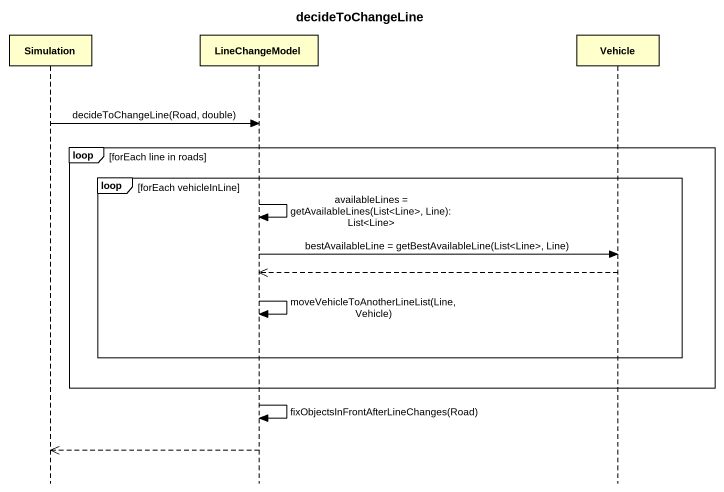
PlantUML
@startuml
title decideToChangeLine
hide footbox
participant Simulation
participant LineChangeModel
participant Vehicle

Simulation -> LineChangeModel : decideToChangeLine(Road, double)
loop forEach line in roads
  loop forEach vehicleInLine
    LineChangeModel -> LineChangeModel : availableLines = getAvailableLines(List<Line>, Line): List<Line>
    LineChangeModel -> Vehicle : bestAvailableLine = getBestAvailableLine(List<Line>, Line)
    Vehicle -->> LineChangeModel
    LineChangeModel -> LineChangeModel : moveVehicleToAnotherLineList(Line, Vehicle)
  end
end
LineChangeModel -> LineChangeModel : fixObjectsInFrontAfterLineChanges(Road)
LineChangeModel -->> Simulation
@enduml
